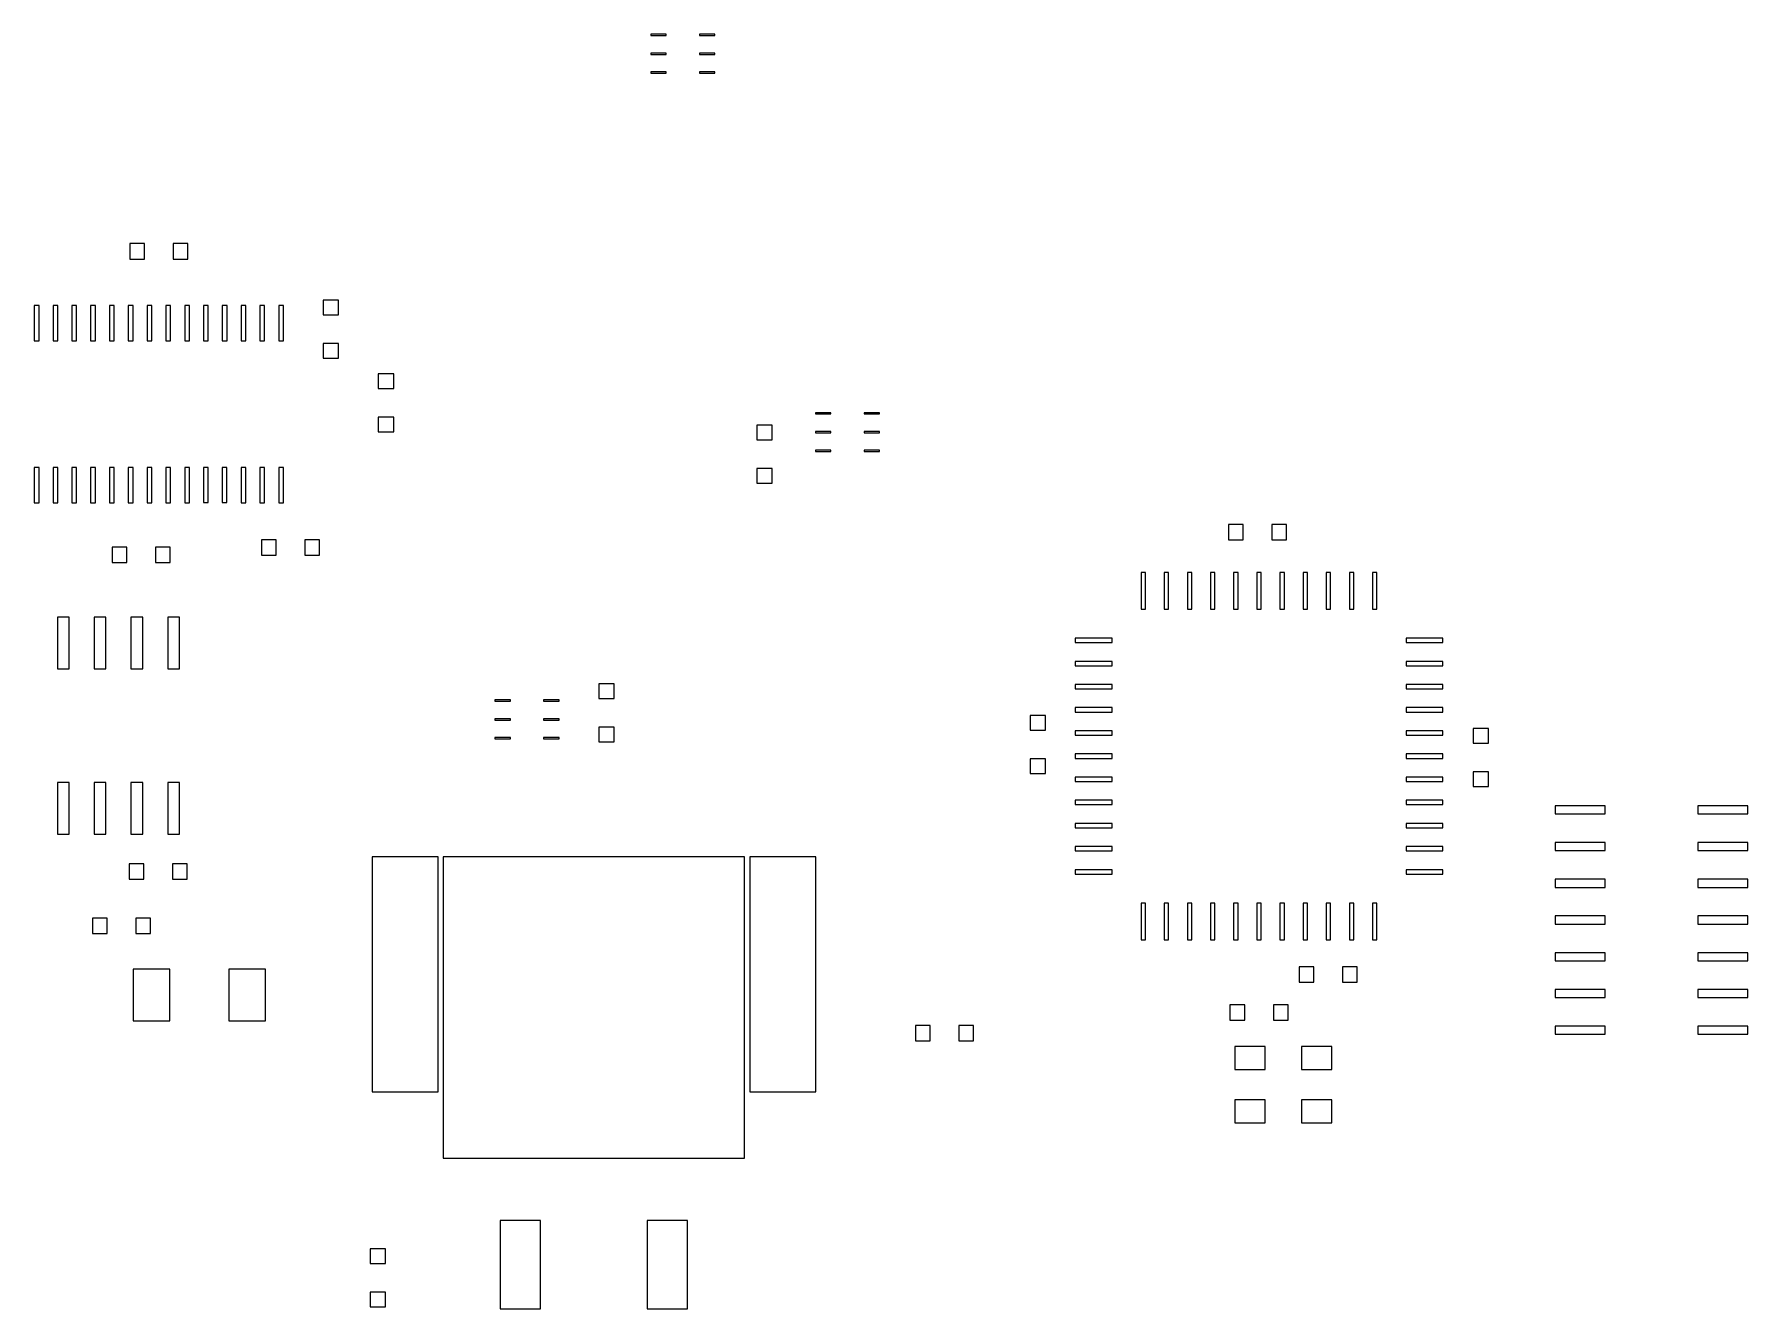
# Model space of a CAD drawing. Extents: x 197.7 to 256.9, y -211.3 to -167.2.
import ezdxf

# ---------------------------------------------------------------- set-up
doc = ezdxf.new("R2010")
doc.units = 0
doc.header["$MEASUREMENT"] = 0
doc.layers.add('BLACK', color=250, linetype='CONTINUOUS')

msp = doc.modelspace()

# ---------------------------------------------------------------- linework, layer by layer
at = {"layer": 'BLACK'}
for p, q in [((219.519, -167.247), (218.983, -167.247)), ((218.983, -167.247), (218.983, -167.292)), ((218.983, -167.292), (219.519, -167.292)), ((219.519, -167.292), (219.519, -167.247)), ((221.199, -167.247), (220.663, -167.247)), ((220.663, -167.247), (220.663, -167.292)), ((220.663, -167.292), (221.199, -167.292)), ((221.199, -167.292), (221.199, -167.247)), ((219.519, -167.897), (218.983, -167.897)), ((218.983, -167.897), (218.983, -167.942)), ((218.983, -167.942), (219.519, -167.942)), ((219.519, -167.942), (219.519, -167.897)), ((221.199, -167.897), (220.663, -167.897)), ((220.663, -167.897), (220.663, -167.942)), ((220.663, -167.942), (221.199, -167.942)), ((221.199, -167.942), (221.199, -167.897)), ((219.519, -168.547), (218.983, -168.547)), ((218.983, -168.547), (218.983, -168.592)), ((218.983, -168.592), (219.519, -168.592)), ((219.519, -168.592), (219.519, -168.547)), ((221.199, -168.547), (220.663, -168.547)), ((220.663, -168.547), (220.663, -168.592)), ((220.663, -168.592), (221.199, -168.592)), ((221.199, -168.592), (221.199, -168.547)), ((201.486, -174.485), (200.978, -174.485)), ((200.978, -174.485), (200.978, -175.019)), ((201.486, -175.019), (201.486, -174.485)), ((202.984, -174.485), (202.476, -174.485)), ((202.476, -174.485), (202.476, -175.019)), ((202.984, -175.019), (202.984, -174.485)), ((200.978, -175.019), (201.486, -175.019)), ((202.476, -175.019), (202.984, -175.019)), ((208.191, -176.441), (207.658, -176.441)), ((207.658, -176.441), (207.658, -176.949)), ((208.191, -176.949), (208.191, -176.441)), ((197.839, -176.628), (197.674, -176.628)), ((197.674, -176.628), (197.674, -177.844)), ((197.839, -177.844), (197.839, -176.628)), ((198.49, -176.628), (198.324, -176.628)), ((198.324, -176.628), (198.324, -177.844)), ((198.49, -177.844), (198.49, -176.628)), ((199.137, -176.628), (198.972, -176.628)), ((198.972, -176.628), (198.972, -177.844)), ((199.137, -177.844), (199.137, -176.628)), ((199.788, -176.628), (199.622, -176.628)), ((199.622, -176.628), (199.622, -177.844)), ((199.788, -177.844), (199.788, -176.628)), ((200.438, -176.628), (200.273, -176.628)), ((200.273, -176.628), (200.273, -177.844)), ((200.438, -177.844), (200.438, -176.628)), ((201.088, -176.628), (200.923, -176.628)), ((200.923, -176.628), (200.923, -177.844)), ((201.088, -177.844), (201.088, -176.628)), ((201.738, -176.628), (201.573, -176.628)), ((201.573, -176.628), (201.573, -177.844)), ((201.738, -177.844), (201.738, -176.628)), ((202.388, -176.628), (202.223, -176.628)), ((202.223, -176.628), (202.223, -177.844)), ((202.388, -177.844), (202.388, -176.628)), ((203.039, -176.628), (202.874, -176.628)), ((202.874, -176.628), (202.874, -177.844)), ((203.039, -177.844), (203.039, -176.628)), ((203.689, -176.628), (203.524, -176.628)), ((203.524, -176.628), (203.524, -177.844)), ((203.689, -177.844), (203.689, -176.628)), ((204.339, -176.628), (204.174, -176.628)), ((204.174, -176.628), (204.174, -177.844)), ((204.339, -177.844), (204.339, -176.628)), ((204.989, -176.628), (204.824, -176.628)), ((204.824, -176.628), (204.824, -177.844)), ((204.989, -177.844), (204.989, -176.628)), ((205.637, -176.628), (205.472, -176.628)), ((205.472, -176.628), (205.472, -177.844)), ((205.637, -177.844), (205.637, -176.628)), ((206.287, -176.628), (206.122, -176.628)), ((206.122, -176.628), (206.122, -177.844)), ((206.287, -177.844), (206.287, -176.628)), ((207.658, -176.949), (208.191, -176.949)), ((197.674, -177.844), (197.839, -177.844)), ((198.324, -177.844), (198.49, -177.844)), ((198.972, -177.844), (199.137, -177.844)), ((199.622, -177.844), (199.788, -177.844)), ((200.273, -177.844), (200.438, -177.844)), ((200.923, -177.844), (201.088, -177.844)), ((201.573, -177.844), (201.738, -177.844)), ((202.223, -177.844), (202.388, -177.844)), ((202.874, -177.844), (203.039, -177.844)), ((203.524, -177.844), (203.689, -177.844)), ((204.174, -177.844), (204.339, -177.844)), ((204.824, -177.844), (204.989, -177.844)), ((205.472, -177.844), (205.637, -177.844)), ((206.122, -177.844), (206.287, -177.844)), ((208.191, -177.94), (207.658, -177.94)), ((207.658, -177.94), (207.658, -178.448)), ((208.191, -178.448), (208.191, -177.94)), ((207.658, -178.448), (208.191, -178.448)), ((210.096, -178.981), (209.563, -178.981)), ((209.563, -178.981), (209.563, -179.489)), ((210.096, -179.489), (210.096, -178.981)), ((209.563, -179.489), (210.096, -179.489)), ((210.096, -180.48), (209.563, -180.48)), ((209.563, -180.48), (209.563, -180.988)), ((210.096, -180.988), (210.096, -180.48)), ((225.209, -180.328), (224.673, -180.328)), ((224.673, -180.328), (224.673, -180.373)), ((224.673, -180.373), (225.209, -180.373)), ((225.209, -180.373), (225.209, -180.328)), ((226.889, -180.328), (226.353, -180.328)), ((226.353, -180.328), (226.353, -180.373)), ((226.353, -180.373), (226.889, -180.373)), ((226.889, -180.373), (226.889, -180.328)), ((209.563, -180.988), (210.096, -180.988)), ((223.177, -180.759), (222.644, -180.759)), ((222.644, -180.759), (222.644, -181.267)), ((223.177, -181.267), (223.177, -180.759)), ((225.209, -180.978), (224.673, -180.978)), ((224.673, -180.978), (224.673, -181.023)), ((224.673, -181.023), (225.209, -181.023)), ((225.209, -181.023), (225.209, -180.978)), ((226.889, -180.978), (226.353, -180.978)), ((226.353, -180.978), (226.353, -181.023)), ((226.353, -181.023), (226.889, -181.023)), ((226.889, -181.023), (226.889, -180.978)), ((222.644, -181.267), (223.177, -181.267)), ((225.209, -181.628), (224.673, -181.628)), ((224.673, -181.628), (224.673, -181.673)), ((224.673, -181.673), (225.209, -181.673)), ((225.209, -181.673), (225.209, -181.628)), ((226.889, -181.628), (226.353, -181.628)), ((226.353, -181.628), (226.353, -181.673)), ((226.353, -181.673), (226.889, -181.673)), ((226.889, -181.673), (226.889, -181.628)), ((197.839, -182.226), (197.674, -182.226)), ((197.674, -182.226), (197.674, -183.443)), ((197.839, -183.443), (197.839, -182.226)), ((198.49, -182.226), (198.324, -182.226)), ((198.324, -182.226), (198.324, -183.443)), ((198.49, -183.443), (198.49, -182.226)), ((199.137, -182.226), (198.972, -182.226)), ((198.972, -182.226), (198.972, -183.443)), ((199.137, -183.443), (199.137, -182.226)), ((199.788, -182.226), (199.622, -182.226)), ((199.622, -182.226), (199.622, -183.443)), ((199.788, -183.443), (199.788, -182.226)), ((200.438, -182.226), (200.273, -182.226)), ((200.273, -182.226), (200.273, -183.443)), ((200.438, -183.443), (200.438, -182.226)), ((201.088, -182.226), (200.923, -182.226)), ((200.923, -182.226), (200.923, -183.443)), ((201.088, -183.443), (201.088, -182.226)), ((201.738, -182.226), (201.573, -182.226)), ((201.573, -182.226), (201.573, -183.443)), ((201.738, -183.443), (201.738, -182.226)), ((202.388, -182.226), (202.223, -182.226)), ((202.223, -182.226), (202.223, -183.443)), ((202.388, -183.443), (202.388, -182.226)), ((203.039, -182.226), (202.874, -182.226)), ((202.874, -182.226), (202.874, -183.443)), ((203.039, -183.443), (203.039, -182.226)), ((203.689, -182.221), (203.524, -182.221)), ((203.524, -182.221), (203.524, -183.438)), ((203.689, -183.438), (203.689, -182.221)), ((204.329, -182.221), (204.164, -182.221)), ((204.164, -182.221), (204.164, -183.438)), ((204.329, -183.438), (204.329, -182.221)), ((204.989, -182.226), (204.824, -182.226)), ((204.824, -182.226), (204.824, -183.443)), ((204.989, -183.443), (204.989, -182.226)), ((205.637, -182.226), (205.472, -182.226)), ((205.472, -182.226), (205.472, -183.443)), ((205.637, -183.443), (205.637, -182.226)), ((206.287, -182.226), (206.122, -182.226)), ((206.122, -182.226), (206.122, -183.443)), ((206.287, -183.443), (206.287, -182.226)), ((223.177, -182.258), (222.644, -182.258)), ((222.644, -182.258), (222.644, -182.766)), ((223.177, -182.766), (223.177, -182.258)), ((222.644, -182.766), (223.177, -182.766)), ((197.674, -183.443), (197.839, -183.443)), ((198.324, -183.443), (198.49, -183.443)), ((198.972, -183.443), (199.137, -183.443)), ((199.622, -183.443), (199.788, -183.443)), ((200.273, -183.443), (200.438, -183.443)), ((200.923, -183.443), (201.088, -183.443)), ((201.573, -183.443), (201.738, -183.443)), ((202.223, -183.443), (202.388, -183.443)), ((202.874, -183.443), (203.039, -183.443)), ((203.524, -183.438), (203.689, -183.438)), ((204.164, -183.438), (204.329, -183.438)), ((204.824, -183.443), (204.989, -183.443)), ((205.472, -183.443), (205.637, -183.443)), ((206.122, -183.443), (206.287, -183.443)), ((205.524, -184.722), (205.524, -185.255)), ((206.032, -184.722), (205.524, -184.722)), ((206.032, -185.255), (206.032, -184.722)), ((207.023, -184.722), (207.023, -185.255)), ((207.531, -184.722), (207.023, -184.722)), ((207.531, -185.255), (207.531, -184.722)), ((239.459, -184.188), (238.951, -184.188)), ((238.951, -184.188), (238.951, -184.722)), ((238.951, -184.722), (239.459, -184.722)), ((239.459, -184.722), (239.459, -184.188)), ((240.957, -184.188), (240.449, -184.188)), ((240.449, -184.188), (240.449, -184.722)), ((240.449, -184.722), (240.957, -184.722)), ((240.957, -184.722), (240.957, -184.188)), ((200.368, -184.976), (200.368, -185.509)), ((200.876, -184.976), (200.368, -184.976)), ((200.876, -185.509), (200.876, -184.976)), ((201.867, -184.976), (201.867, -185.509)), ((202.375, -184.976), (201.867, -184.976)), ((202.375, -185.509), (202.375, -184.976)), ((205.524, -185.255), (206.032, -185.255)), ((207.023, -185.255), (207.531, -185.255)), ((200.368, -185.509), (200.876, -185.509)), ((201.867, -185.509), (202.375, -185.509)), ((236.08, -185.852), (235.928, -185.852)), ((235.928, -185.852), (235.928, -187.122)), ((236.08, -187.122), (236.08, -185.852)), ((236.88, -185.852), (236.728, -185.852)), ((236.728, -185.852), (236.728, -187.122)), ((236.88, -187.122), (236.88, -185.852)), ((237.681, -185.852), (237.528, -185.852)), ((237.528, -185.852), (237.528, -187.122)), ((237.681, -187.122), (237.681, -185.852)), ((238.481, -185.852), (238.328, -185.852)), ((238.328, -185.852), (238.328, -187.122)), ((238.481, -187.122), (238.481, -185.852)), ((239.281, -185.852), (239.128, -185.852)), ((239.128, -185.852), (239.128, -187.122)), ((239.281, -187.122), (239.281, -185.852)), ((240.081, -185.852), (239.928, -185.852)), ((239.928, -185.852), (239.928, -187.122)), ((240.081, -187.122), (240.081, -185.852)), ((240.881, -185.852), (240.729, -185.852)), ((240.729, -185.852), (240.729, -187.122)), ((240.881, -187.122), (240.881, -185.852)), ((241.681, -185.852), (241.529, -185.852)), ((241.529, -185.852), (241.529, -187.122)), ((241.681, -187.122), (241.681, -185.852)), ((242.481, -185.852), (242.329, -185.852)), ((242.329, -185.852), (242.329, -187.122)), ((242.481, -187.122), (242.481, -185.852)), ((243.281, -185.852), (243.129, -185.852)), ((243.129, -185.852), (243.129, -187.122)), ((243.281, -187.122), (243.281, -185.852)), ((244.081, -185.852), (243.929, -185.852)), ((243.929, -185.852), (243.929, -187.122)), ((244.081, -187.122), (244.081, -185.852)), ((235.928, -187.122), (236.08, -187.122)), ((236.728, -187.122), (236.88, -187.122)), ((237.528, -187.122), (237.681, -187.122)), ((238.328, -187.122), (238.481, -187.122)), ((239.128, -187.122), (239.281, -187.122)), ((239.928, -187.122), (240.081, -187.122)), ((240.729, -187.122), (240.881, -187.122)), ((241.529, -187.122), (241.681, -187.122)), ((242.329, -187.122), (242.481, -187.122)), ((243.129, -187.122), (243.281, -187.122)), ((243.929, -187.122), (244.081, -187.122)), ((198.476, -187.401), (198.476, -189.179)), ((198.882, -187.401), (198.476, -187.401)), ((198.882, -189.179), (198.882, -187.401)), ((199.746, -187.401), (199.746, -189.179)), ((200.152, -187.401), (199.746, -187.401)), ((200.152, -189.179), (200.152, -187.401)), ((201.016, -187.401), (201.016, -189.179)), ((201.422, -187.401), (201.016, -187.401)), ((201.422, -189.179), (201.422, -187.401)), ((202.286, -187.401), (202.286, -189.179)), ((202.692, -187.401), (202.286, -187.401)), ((202.692, -189.179), (202.692, -187.401)), ((234.925, -188.125), (233.655, -188.125)), ((233.655, -188.125), (233.655, -188.278)), ((233.655, -188.278), (234.925, -188.278)), ((234.925, -188.278), (234.925, -188.125)), ((246.355, -188.125), (245.085, -188.125)), ((245.085, -188.125), (245.085, -188.278)), ((245.085, -188.278), (246.355, -188.278)), ((246.355, -188.278), (246.355, -188.125)), ((198.476, -189.179), (198.882, -189.179)), ((199.746, -189.179), (200.152, -189.179)), ((201.016, -189.179), (201.422, -189.179)), ((202.286, -189.179), (202.692, -189.179)), ((234.925, -188.925), (233.655, -188.925)), ((233.655, -188.925), (233.655, -189.078)), ((233.655, -189.078), (234.925, -189.078)), ((234.925, -189.078), (234.925, -188.925)), ((246.355, -188.925), (245.085, -188.925)), ((245.085, -188.925), (245.085, -189.078)), ((245.085, -189.078), (246.355, -189.078)), ((246.355, -189.078), (246.355, -188.925)), ((217.716, -189.7), (217.183, -189.7)), ((217.183, -189.7), (217.183, -190.208)), ((217.716, -190.208), (217.716, -189.7)), ((234.925, -189.725), (233.655, -189.725)), ((233.655, -189.725), (233.655, -189.878)), ((233.655, -189.878), (234.925, -189.878)), ((234.925, -189.878), (234.925, -189.725)), ((246.355, -189.725), (245.085, -189.725)), ((245.085, -189.725), (245.085, -189.878)), ((245.085, -189.878), (246.355, -189.878)), ((246.355, -189.878), (246.355, -189.725)), ((214.134, -190.259), (213.598, -190.259)), ((213.598, -190.259), (213.598, -190.305)), ((213.598, -190.305), (214.134, -190.305)), ((214.134, -190.305), (214.134, -190.259)), ((215.814, -190.259), (215.278, -190.259)), ((215.278, -190.259), (215.278, -190.305)), ((215.278, -190.305), (215.814, -190.305)), ((215.814, -190.305), (215.814, -190.259)), ((217.183, -190.208), (217.716, -190.208)), ((234.925, -190.525), (233.655, -190.525)), ((233.655, -190.525), (233.655, -190.678)), ((233.655, -190.678), (234.925, -190.678)), ((234.925, -190.678), (234.925, -190.525)), ((246.355, -190.525), (245.085, -190.525)), ((245.085, -190.525), (245.085, -190.678)), ((245.085, -190.678), (246.355, -190.678)), ((246.355, -190.678), (246.355, -190.525)), ((214.134, -190.909), (213.598, -190.909)), ((213.598, -190.909), (213.598, -190.955)), ((213.598, -190.955), (214.134, -190.955)), ((214.134, -190.955), (214.134, -190.909)), ((215.814, -190.909), (215.278, -190.909)), ((215.278, -190.909), (215.278, -190.955)), ((215.278, -190.955), (215.814, -190.955)), ((215.814, -190.955), (215.814, -190.909)), ((217.716, -191.199), (217.183, -191.199)), ((217.183, -191.199), (217.183, -191.707)), ((217.716, -191.707), (217.716, -191.199)), ((232.626, -190.792), (232.093, -190.792)), ((232.093, -190.792), (232.093, -191.3)), ((232.626, -191.3), (232.626, -190.792)), ((247.942, -191.249), (247.409, -191.249)), ((247.409, -191.249), (247.409, -191.757)), ((247.942, -191.757), (247.942, -191.249)), ((214.134, -191.559), (213.598, -191.559)), ((213.598, -191.559), (213.598, -191.605)), ((213.598, -191.605), (214.134, -191.605)), ((214.134, -191.605), (214.134, -191.559)), ((215.814, -191.559), (215.278, -191.559)), ((215.278, -191.559), (215.278, -191.605)), ((215.278, -191.605), (215.814, -191.605)), ((215.814, -191.605), (215.814, -191.559)), ((217.183, -191.707), (217.716, -191.707)), ((232.093, -191.3), (232.626, -191.3)), ((234.925, -191.326), (233.655, -191.326)), ((233.655, -191.326), (233.655, -191.478)), ((233.655, -191.478), (234.925, -191.478)), ((234.925, -191.478), (234.925, -191.326)), ((246.355, -191.326), (245.085, -191.326)), ((245.085, -191.326), (245.085, -191.478)), ((245.085, -191.478), (246.355, -191.478)), ((246.355, -191.478), (246.355, -191.326)), ((247.409, -191.757), (247.942, -191.757)), ((232.626, -192.291), (232.093, -192.291)), ((232.093, -192.291), (232.093, -192.799)), ((232.626, -192.799), (232.626, -192.291)), ((234.925, -192.126), (233.655, -192.126)), ((233.655, -192.126), (233.655, -192.278)), ((233.655, -192.278), (234.925, -192.278)), ((234.925, -192.278), (234.925, -192.126)), ((246.355, -192.126), (245.085, -192.126)), ((245.085, -192.126), (245.085, -192.278)), ((245.085, -192.278), (246.355, -192.278)), ((246.355, -192.278), (246.355, -192.126)), ((232.093, -192.799), (232.626, -192.799)), ((234.925, -192.926), (233.655, -192.926)), ((233.655, -192.926), (233.655, -193.078)), ((234.925, -193.078), (234.925, -192.926)), ((246.355, -192.926), (245.085, -192.926)), ((245.085, -192.926), (245.085, -193.078)), ((246.355, -193.078), (246.355, -192.926)), ((247.942, -192.748), (247.409, -192.748)), ((247.409, -192.748), (247.409, -193.256)), ((247.942, -193.256), (247.942, -192.748)), ((198.476, -193.116), (198.476, -194.894)), ((198.882, -193.116), (198.476, -193.116)), ((198.882, -194.894), (198.882, -193.116)), ((199.746, -193.116), (199.746, -194.894)), ((200.152, -193.116), (199.746, -193.116)), ((200.152, -194.894), (200.152, -193.116)), ((201.016, -193.116), (201.016, -194.894)), ((201.422, -193.116), (201.016, -193.116)), ((201.422, -194.894), (201.422, -193.116)), ((202.286, -193.116), (202.286, -194.894)), ((202.692, -193.116), (202.286, -193.116)), ((202.692, -194.894), (202.692, -193.116)), ((233.655, -193.078), (234.925, -193.078)), ((245.085, -193.078), (246.355, -193.078)), ((247.409, -193.256), (247.942, -193.256)), ((234.925, -193.726), (233.655, -193.726)), ((233.655, -193.726), (233.655, -193.878)), ((233.655, -193.878), (234.925, -193.878)), ((234.925, -193.878), (234.925, -193.726)), ((246.355, -193.726), (245.085, -193.726)), ((245.085, -193.726), (245.085, -193.878)), ((245.085, -193.878), (246.355, -193.878)), ((246.355, -193.878), (246.355, -193.726)), ((251.968, -193.916), (250.241, -193.916)), ((250.241, -193.916), (250.241, -194.196)), ((250.241, -194.196), (251.968, -194.196)), ((251.968, -194.196), (251.968, -193.916)), ((256.896, -193.916), (255.168, -193.916)), ((255.168, -193.916), (255.168, -194.196)), ((255.168, -194.196), (256.896, -194.196)), ((256.896, -194.196), (256.896, -193.916)), ((234.925, -194.526), (233.655, -194.526)), ((233.655, -194.526), (233.655, -194.678)), ((233.655, -194.678), (234.925, -194.678)), ((234.925, -194.678), (234.925, -194.526)), ((246.355, -194.526), (245.085, -194.526)), ((245.085, -194.526), (245.085, -194.678)), ((245.085, -194.678), (246.355, -194.678)), ((246.355, -194.678), (246.355, -194.526)), ((198.476, -194.894), (198.882, -194.894)), ((199.746, -194.894), (200.152, -194.894)), ((201.016, -194.894), (201.422, -194.894)), ((202.286, -194.894), (202.692, -194.894)), ((234.925, -195.326), (233.655, -195.326)), ((233.655, -195.326), (233.655, -195.478)), ((234.925, -195.478), (234.925, -195.326)), ((246.355, -195.326), (245.085, -195.326)), ((245.085, -195.326), (245.085, -195.478)), ((246.355, -195.478), (246.355, -195.326)), ((251.968, -195.186), (250.241, -195.186)), ((250.241, -195.186), (250.241, -195.466)), ((251.968, -195.466), (251.968, -195.186)), ((256.896, -195.186), (255.168, -195.186)), ((255.168, -195.186), (255.168, -195.466)), ((256.896, -195.466), (256.896, -195.186)), ((200.952, -195.923), (200.952, -196.456)), ((201.46, -195.923), (200.952, -195.923)), ((201.46, -196.456), (201.46, -195.923)), ((202.451, -195.923), (202.451, -196.456)), ((202.959, -195.923), (202.451, -195.923)), ((202.959, -196.456), (202.959, -195.923)), ((209.347, -195.682), (209.347, -203.81)), ((211.633, -195.682), (209.347, -195.682)), ((211.633, -203.81), (211.633, -195.682)), ((211.811, -195.682), (211.811, -206.096)), ((222.225, -195.682), (211.811, -195.682)), ((222.225, -206.096), (222.225, -195.682)), ((222.402, -195.682), (222.402, -203.81)), ((224.688, -195.682), (222.402, -195.682)), ((224.688, -203.81), (224.688, -195.682)), ((233.655, -195.478), (234.925, -195.478)), ((245.085, -195.478), (246.355, -195.478)), ((250.241, -195.466), (251.968, -195.466)), ((255.168, -195.466), (256.896, -195.466)), ((200.952, -196.456), (201.46, -196.456)), ((202.451, -196.456), (202.959, -196.456)), ((234.925, -196.126), (233.655, -196.126)), ((233.655, -196.126), (233.655, -196.279)), ((233.655, -196.279), (234.925, -196.279)), ((234.925, -196.279), (234.925, -196.126)), ((246.355, -196.126), (245.085, -196.126)), ((245.085, -196.126), (245.085, -196.279)), ((245.085, -196.279), (246.355, -196.279)), ((246.355, -196.279), (246.355, -196.126)), ((251.968, -196.456), (250.241, -196.456)), ((250.241, -196.456), (250.241, -196.736)), ((251.968, -196.736), (251.968, -196.456)), ((256.896, -196.456), (255.168, -196.456)), ((255.168, -196.456), (255.168, -196.736)), ((256.896, -196.736), (256.896, -196.456)), ((250.241, -196.736), (251.968, -196.736)), ((255.168, -196.736), (256.896, -196.736)), ((236.08, -197.282), (235.928, -197.282)), ((235.928, -197.282), (235.928, -198.552)), ((236.08, -198.552), (236.08, -197.282)), ((236.88, -197.282), (236.728, -197.282)), ((236.728, -197.282), (236.728, -198.552)), ((236.88, -198.552), (236.88, -197.282)), ((237.681, -197.282), (237.528, -197.282)), ((237.528, -197.282), (237.528, -198.552)), ((237.681, -198.552), (237.681, -197.282)), ((238.481, -197.282), (238.328, -197.282)), ((238.328, -197.282), (238.328, -198.552)), ((238.481, -198.552), (238.481, -197.282)), ((239.281, -197.282), (239.128, -197.282)), ((239.128, -197.282), (239.128, -198.552)), ((239.281, -198.552), (239.281, -197.282)), ((240.081, -197.282), (239.928, -197.282)), ((239.928, -197.282), (239.928, -198.552)), ((240.081, -198.552), (240.081, -197.282)), ((240.881, -197.282), (240.729, -197.282)), ((240.729, -197.282), (240.729, -198.552)), ((240.881, -198.552), (240.881, -197.282)), ((241.681, -197.282), (241.529, -197.282)), ((241.529, -197.282), (241.529, -198.552)), ((241.681, -198.552), (241.681, -197.282)), ((242.481, -197.282), (242.329, -197.282)), ((242.329, -197.282), (242.329, -198.552)), ((242.481, -198.552), (242.481, -197.282)), ((243.281, -197.282), (243.129, -197.282)), ((243.129, -197.282), (243.129, -198.552)), ((243.281, -198.552), (243.281, -197.282)), ((244.081, -197.282), (243.929, -197.282)), ((243.929, -197.282), (243.929, -198.552)), ((244.081, -198.552), (244.081, -197.282)), ((251.968, -197.726), (250.241, -197.726)), ((250.241, -197.726), (250.241, -198.006)), ((251.968, -198.006), (251.968, -197.726)), ((256.896, -197.726), (255.168, -197.726)), ((255.168, -197.726), (255.168, -198.006)), ((256.896, -198.006), (256.896, -197.726)), ((199.682, -197.803), (199.682, -198.336)), ((200.19, -197.803), (199.682, -197.803)), ((199.682, -198.336), (200.19, -198.336)), ((200.19, -198.336), (200.19, -197.803)), ((201.181, -197.803), (201.181, -198.336)), ((201.689, -197.803), (201.181, -197.803)), ((201.181, -198.336), (201.689, -198.336)), ((201.689, -198.336), (201.689, -197.803)), ((250.241, -198.006), (251.968, -198.006)), ((255.168, -198.006), (256.896, -198.006)), ((235.928, -198.552), (236.08, -198.552)), ((236.728, -198.552), (236.88, -198.552)), ((237.528, -198.552), (237.681, -198.552)), ((238.328, -198.552), (238.481, -198.552)), ((239.128, -198.552), (239.281, -198.552)), ((239.928, -198.552), (240.081, -198.552)), ((240.729, -198.552), (240.881, -198.552)), ((241.529, -198.552), (241.681, -198.552)), ((242.329, -198.552), (242.481, -198.552)), ((243.129, -198.552), (243.281, -198.552)), ((243.929, -198.552), (244.081, -198.552)), ((202.362, -199.568), (201.092, -199.568)), ((201.092, -199.568), (201.092, -201.346)), ((202.362, -201.346), (202.362, -199.568)), ((205.664, -199.568), (204.394, -199.568)), ((204.394, -199.568), (204.394, -201.346)), ((205.664, -201.346), (205.664, -199.568)), ((241.389, -199.479), (241.389, -200.012)), ((241.897, -199.479), (241.389, -199.479)), ((241.897, -200.012), (241.897, -199.479)), ((242.888, -199.479), (242.888, -200.012)), ((243.396, -199.479), (242.888, -199.479)), ((243.396, -200.012), (243.396, -199.479)), ((251.968, -198.996), (250.241, -198.996)), ((250.241, -198.996), (250.241, -199.276)), ((250.241, -199.276), (251.968, -199.276)), ((251.968, -199.276), (251.968, -198.996)), ((256.896, -198.996), (255.168, -198.996)), ((255.168, -198.996), (255.168, -199.276)), ((255.168, -199.276), (256.896, -199.276)), ((256.896, -199.276), (256.896, -198.996)), ((241.389, -200.012), (241.897, -200.012)), ((242.888, -200.012), (243.396, -200.012)), ((251.968, -200.266), (250.241, -200.266)), ((250.241, -200.266), (250.241, -200.546)), ((250.241, -200.546), (251.968, -200.546)), ((251.968, -200.546), (251.968, -200.266)), ((256.896, -200.266), (255.168, -200.266)), ((255.168, -200.266), (255.168, -200.546)), ((255.168, -200.546), (256.896, -200.546)), ((256.896, -200.546), (256.896, -200.266)), ((201.092, -201.346), (202.362, -201.346)), ((204.394, -201.346), (205.664, -201.346)), ((239.509, -200.8), (239.001, -200.8)), ((239.001, -200.8), (239.001, -201.333)), ((239.001, -201.333), (239.509, -201.333)), ((239.509, -201.333), (239.509, -200.8)), ((241.008, -200.8), (240.5, -200.8)), ((240.5, -200.8), (240.5, -201.333)), ((240.5, -201.333), (241.008, -201.333)), ((241.008, -201.333), (241.008, -200.8)), ((228.13, -201.511), (228.13, -202.044)), ((228.638, -201.511), (228.13, -201.511)), ((228.638, -202.044), (228.638, -201.511)), ((229.629, -201.511), (229.629, -202.044)), ((230.137, -201.511), (229.629, -201.511)), ((230.137, -202.044), (230.137, -201.511)), ((251.968, -201.536), (250.241, -201.536)), ((250.241, -201.536), (250.241, -201.816)), ((250.241, -201.816), (251.968, -201.816)), ((251.968, -201.816), (251.968, -201.536)), ((256.896, -201.536), (255.168, -201.536)), ((255.168, -201.536), (255.168, -201.816)), ((255.168, -201.816), (256.896, -201.816)), ((256.896, -201.816), (256.896, -201.536)), ((228.13, -202.044), (228.638, -202.044)), ((229.629, -202.044), (230.137, -202.044)), ((240.216, -202.233), (239.17, -202.233)), ((239.17, -202.233), (239.17, -203.029)), ((240.216, -203.029), (240.216, -202.233)), ((242.516, -202.233), (241.47, -202.233)), ((241.47, -202.233), (241.47, -203.029)), ((242.516, -203.029), (242.516, -202.233)), ((239.17, -203.029), (240.216, -203.029)), ((241.47, -203.029), (242.516, -203.029)), ((209.347, -203.81), (211.633, -203.81)), ((222.402, -203.81), (224.688, -203.81)), ((240.216, -204.083), (239.17, -204.083)), ((239.17, -204.083), (239.17, -204.879)), ((240.216, -204.879), (240.216, -204.083)), ((242.516, -204.083), (241.47, -204.083)), ((241.47, -204.083), (241.47, -204.879)), ((242.516, -204.879), (242.516, -204.083)), ((239.17, -204.879), (240.216, -204.879)), ((241.47, -204.879), (242.516, -204.879)), ((211.811, -206.096), (222.225, -206.096)), ((213.779, -208.255), (213.779, -211.303)), ((215.176, -208.255), (213.779, -208.255)), ((215.176, -211.303), (215.176, -208.255)), ((218.859, -208.255), (218.859, -211.303)), ((220.256, -208.255), (218.859, -208.255)), ((220.256, -211.303), (220.256, -208.255)), ((209.817, -209.233), (209.283, -209.233)), ((209.283, -209.233), (209.283, -209.741)), ((209.817, -209.741), (209.817, -209.233)), ((209.283, -209.741), (209.817, -209.741)), ((209.817, -210.731), (209.283, -210.731)), ((209.283, -210.731), (209.283, -211.239)), ((209.817, -211.239), (209.817, -210.731)), ((209.283, -211.239), (209.817, -211.239)), ((213.779, -211.303), (215.176, -211.303)), ((218.859, -211.303), (220.256, -211.303))]:
    msp.add_line(p, q, dxfattribs=at)

doc.saveas('drawing.dxf')
